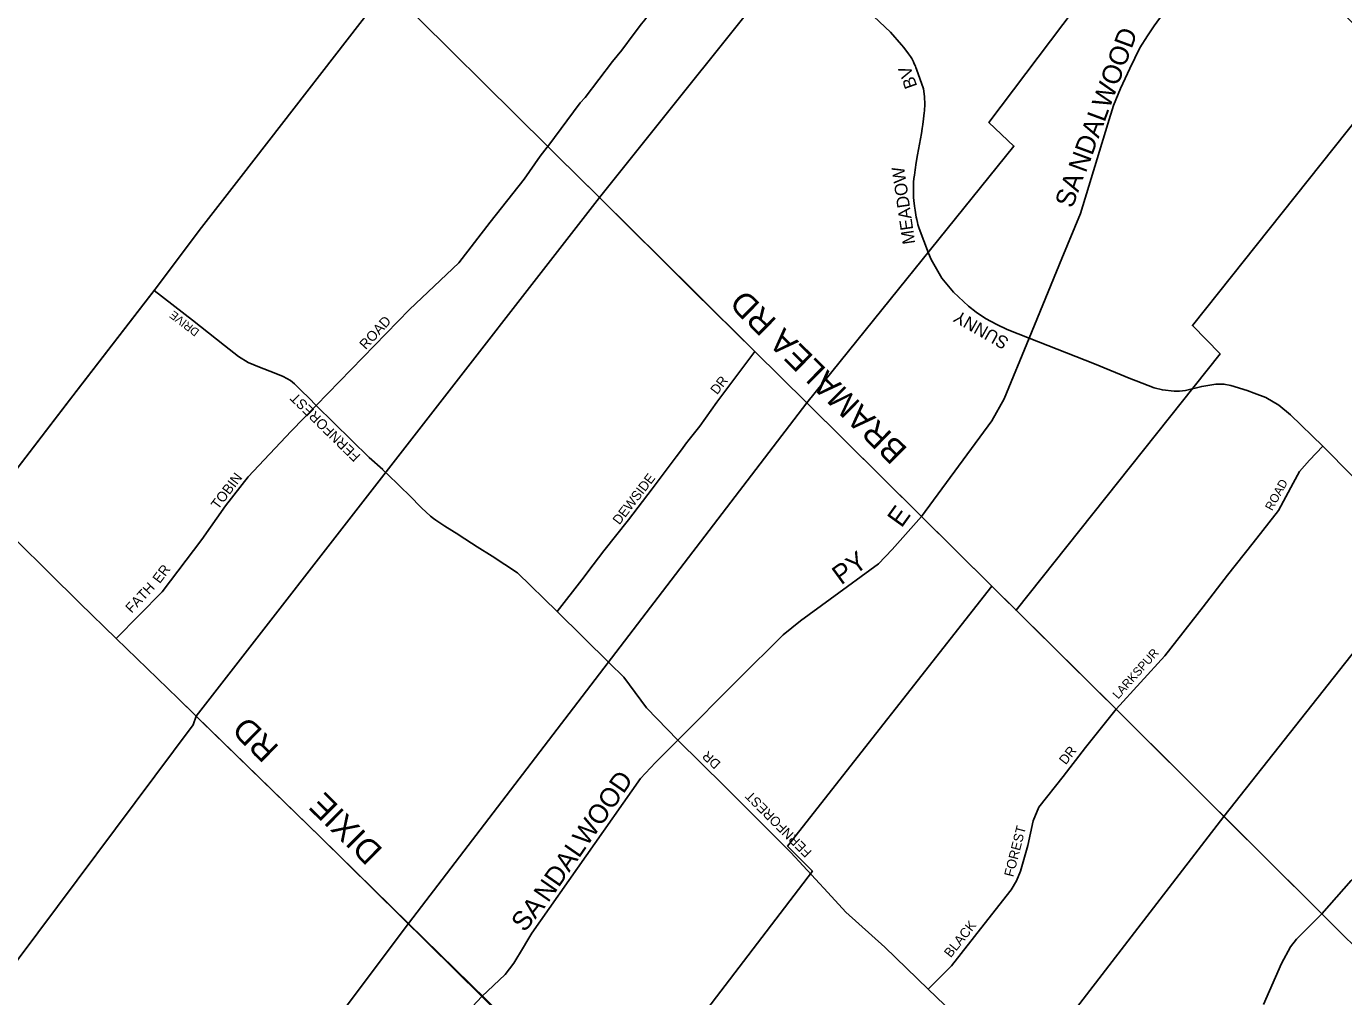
# Model space of a CAD drawing. Extents: x 589464 to 611048, y 4827729 to 4855916.
# Drawn here: x 598173 to 600925, y 4844309 to 4846336 of the extents above; entities that cross this region are included whole.
import ezdxf

# ---------------------------------------------------------------- set-up
doc = ezdxf.new("R2010")
doc.units = 0
for name, color, linetype in [('GIS_LOT_CONCESSION', 7, 'Continuous'), ('GIS_MAJOR_ARTERIAL_STREETS', 7, 'Continuous'), ('GIS_MINOR_ARTERIAL_STREETS', 7, 'Continuous'), ('GIS_TX_MAJOR_ARTERIAL_STREETS', 7, 'Continuous'), ('GIS_TX_MINOR_ARTERIAL_STREETS', 7, 'Continuous')]:
    doc.layers.add(name, color=color, linetype=linetype)

msp = doc.modelspace()

# ---------------------------------------------------------------- linework, layer by layer
at = {"layer": 'GIS_LOT_CONCESSION'}
for points in [[(599711.5, 4847557.3), (599498.4, 4847290.3), (599316.7, 4847062.4), (599292.8, 4847032.3), (599261.7, 4846969.2), (599234.9, 4846851.8), (599220.3, 4846810.4), (599199.6, 4846770.9), (599169.3, 4846723.2), (598927.1, 4846417.5), (599262.3, 4846085.5), (599281.4, 4846066.5), (599369.9, 4845978.8), (599800, 4846516.5), (599730, 4846583.5), (600158, 4847117.8), (600082.8, 4847191.9), (599981.6, 4847291.5)], [(600158, 4847117.8), (599730, 4846583.5), (599800, 4846516.5), (599369.9, 4845978.8), (599569.3, 4845781.3), (599694.9, 4845656.9), (599803, 4845549.8), (600236.1, 4846086), (600183.8, 4846135.1), (600597.8, 4846684.9), (600573.6, 4846708.7), (600462, 4846818.6), (600458.4, 4846822.2)], [(598482, 4846855.2), (597643.7, 4845762.8), (597730.1, 4845676.9), (598087.1, 4845326.3), (598278.7, 4845576.4), (598442.1, 4845787), (598539, 4845916), (598621.3, 4846022.4), (598927.1, 4846417.5)], [(600597.8, 4846684.9), (600183.8, 4846135.1), (600236.1, 4846086), (599803, 4845549.8), (600190, 4845166.5), (600240.5, 4845116.5), (600666.8, 4845652.2), (600608.7, 4845711), (601038.2, 4846250.1), (600981.8, 4846305.9), (600727.2, 4846557.6)], [(598927.1, 4846417.5), (598621.3, 4846022.4), (598539, 4845916), (598442.1, 4845787), (598278.7, 4845576.4), (598087.1, 4845326.3), (598284.7, 4845131.2), (598360.5, 4845057.7), (598490.3, 4844931.8), (598527.6, 4844895.4), (599369.9, 4845978.8), (599281.4, 4846066.5), (599262.3, 4846085.5)], [(601038.2, 4846250.1), (600608.7, 4845711), (600666.8, 4845652.2), (600240.5, 4845116.5), (600449.4, 4844909.6), (600674.5, 4844685.8), (601099.7, 4845223.6), (601064.4, 4845260.3), (601487, 4845806.5), (601134.4, 4846155)], [(599369.9, 4845978.8), (598527.6, 4844895.4), (598786.6, 4844642.8), (598971.1, 4844462.2), (599803, 4845549.8), (599694.9, 4845656.9), (599569.3, 4845781.3)], [(601487, 4845806.5), (601064.4, 4845260.3), (601099.7, 4845223.6), (600674.5, 4844685.8), (600871.5, 4844489.7), (600879.3, 4844482), (600992.6, 4844369.6), (601113.7, 4844248.7), (601374.3, 4844578.5), (601492.2, 4844793.2), (601575.6, 4844944.5), (601918.9, 4845377.9), (601666.6, 4845629)], [(599803, 4845549.8), (598971.1, 4844462.2), (599133.4, 4844303.5), (599234.5, 4844199.7), (599353.3, 4844081.2), (599402.9, 4844031.7), (599814.9, 4844571.7), (599763.2, 4844623.5), (600190, 4845166.5)], [(598087.1, 4845326.3), (597681.7, 4844799.3), (597643.8, 4844768.4), (597236.4, 4844242.2), (597501.1, 4843980.8), (597635.6, 4843847.9), (597647, 4843836.7), (597671.7, 4843812.5), (597681.9, 4843802.5), (598103, 4844350.4), (598116, 4844335.4), (598521.3, 4844877.1), (598527.6, 4844895.4), (598490.3, 4844931.8), (598360.5, 4845057.7), (598284.7, 4845131.2)], [(600190, 4845166.5), (599763.2, 4844623.5), (599814.9, 4844571.7), (599402.9, 4844031.7), (599594.4, 4843840.8), (599743.6, 4843692.3), (599839.6, 4843601.7), (600674.5, 4844685.8), (600449.4, 4844909.6), (600240.5, 4845116.5)], [(598527.6, 4844895.4), (598521.3, 4844877.1), (598116, 4844335.4), (598103, 4844350.4), (597681.9, 4843802.5), (598006.5, 4843483.9), (598111.5, 4843380.8), (598119.7, 4843372.7), (598539.6, 4843924.4), (598555, 4843907.4), (598971.1, 4844462.2), (598786.6, 4844642.8)], [(600674.5, 4844685.8), (599839.6, 4843601.7), (600276, 4843164.4), (600569.5, 4843539.9), (601113.7, 4844248.7), (600992.6, 4844369.6), (600879.3, 4844482), (600871.5, 4844489.7)], [(598971.1, 4844462.2), (598555, 4843907.4), (598539.6, 4843924.4), (598119.7, 4843372.7), (598144.6, 4843348.2), (598182.6, 4843310.9), (598374.9, 4843119.4), (598554.3, 4842942.6), (598564.6, 4842932.4), (599402.9, 4844031.7), (599353.3, 4844081.2), (599234.5, 4844199.7), (599133.4, 4844303.5)]]:
    msp.add_lwpolyline(points, close=True, dxfattribs=at)
at = {"layer": 'GIS_MAJOR_ARTERIAL_STREETS'}
for points in [[(600515.3, 4846316.3), (600528.9, 4846337.1), (600561.3, 4846381.2), (600590.3, 4846416.6), (600610.9, 4846438.6)], [(598621.3, 4846022.4), (598927.1, 4846417.5)], [(599262.3, 4846085.5), (598927.1, 4846417.5)], [(600431.9, 4846132.4), (600444.3, 4846170.5), (600458.8, 4846206.6), (600477.8, 4846248.1), (600499.1, 4846291.3), (600515.3, 4846316.3)], [(600336, 4845851.1), (600374.7, 4845944.9), (600431.9, 4846132.4)], [(599565, 4845784.5), (599366.2, 4845982.5), (599281.4, 4846066.5), (599262.3, 4846085.5)], [(598440, 4845784.3), (598505.4, 4845871.3), (598539, 4845916), (598621.3, 4846022.4)], [(600267.6, 4845685.1), (600336, 4845851.1)], [(598258.3, 4845548.8), (598440, 4845784.3)], [(599694.9, 4845656.9), (599565, 4845784.5)], [(600042.9, 4845312.1), (600190.1, 4845512), (600215.3, 4845558.2), (600267.6, 4845685.1)], [(600042.9, 4845312.1), (599803, 4845549.8), (599694.9, 4845656.9)], [(598087.1, 4845326.3), (598258.3, 4845548.8)], [(598360.5, 4845057.7), (598284.7, 4845131.2), (598087.1, 4845326.3)], [(599852.4, 4845139.4), (599953, 4845213.5), (599981.7, 4845243.1), (600042.9, 4845312.1)], [(600449.4, 4844909.6), (600410.3, 4844948.4), (600042.9, 4845312.1)], [(599534, 4844845.1), (599660.2, 4844971.9), (599753.9, 4845065.3), (599790.3, 4845094.3), (599852.4, 4845139.4)], [(598538.9, 4844884.3), (598522.1, 4844900.8), (598490.3, 4844931.8), (598360.5, 4845057.7)], [(600879.3, 4844482), (600449.4, 4844909.6)], [(598786.6, 4844642.8), (598714.8, 4844712.8), (598538.9, 4844884.3)], [(599229, 4844442.1), (599455.9, 4844764.8), (599487.3, 4844798.2), (599534, 4844845.1)], [(599124.3, 4844309.6), (598786.6, 4844642.8)], [(600992.6, 4844369.6), (600879.3, 4844482)], [(599124.3, 4844309.6), (599173.2, 4844355.8), (599191.4, 4844379.5), (599211.4, 4844412.4), (599218.6, 4844424.5), (599229, 4844442.1)], [(598729.3, 4843901.8), (598849.2, 4844025.4), (599016.9, 4844196.5), (599094.9, 4844278), (599124.3, 4844309.6)], [(599353.3, 4844081.2), (599234.5, 4844199.7), (599124.3, 4844309.6)]]:
    msp.add_lwpolyline(points, dxfattribs=at)
at = {"layer": 'GIS_MINOR_ARTERIAL_STREETS'}
for points in [[(599488.1, 4846380.8), (599464.9, 4846349.5), (599458.2, 4846341.1), (599442.4, 4846321.2)], [(599488.1, 4846380.8), (599464.9, 4846349.5), (599458.2, 4846341.1), (599442.4, 4846321.2)], [(599978.2, 4846323.8), (599931.3, 4846367.9), (599925.3, 4846373.7)], [(599978.2, 4846323.8), (599931.3, 4846367.9), (599925.3, 4846373.7)], [(599442.4, 4846321.2), (599416.7, 4846286.6), (599397.4, 4846262.5)], [(599442.4, 4846321.2), (599416.7, 4846286.6), (599397.4, 4846262.5)], [(600046.9, 4846205.4), (600032.5, 4846246.5), (600031.2, 4846249.9), (600030.1, 4846252.9), (600027.9, 4846258.1), (600026.1, 4846261.9), (600024.7, 4846264.7), (600022.4, 4846268.8), (600019.9, 4846272.9), (600017.8, 4846276.1), (600015.9, 4846278.9), (600012.5, 4846283.7), (600009.8, 4846287.2), (600005.7, 4846292.3), (600001.4, 4846297.3), (599978.2, 4846323.8)], [(600046.9, 4846205.4), (600032.5, 4846246.5), (600031.2, 4846249.9), (600030.1, 4846252.9), (600027.9, 4846258.1), (600026.1, 4846261.9), (600024.7, 4846264.7), (600022.4, 4846268.8), (600019.9, 4846272.9), (600017.8, 4846276.1), (600015.9, 4846278.9), (600012.5, 4846283.7), (600009.8, 4846287.2), (600005.7, 4846292.3), (600001.4, 4846297.3), (599978.2, 4846323.8)], [(599397.4, 4846262.5), (599340.2, 4846187.5), (599329.8, 4846176.4)], [(599397.4, 4846262.5), (599340.2, 4846187.5), (599329.8, 4846176.4)], [(600057.6, 4845862.6), (600038.1, 4845913.7), (600036.4, 4845918.4), (600035.2, 4845922.5), (600034.3, 4845926.2), (600032.9, 4845932.7), (600032, 4845937.6), (600029.6, 4845952.4), (600028.3, 4845960.8), (600027.5, 4845967.1), (600026.9, 4845971.9), (600026.4, 4845979), (600026.2, 4845982.6), (600026, 4845986.1), (600026, 4845991), (600026, 4845999.7), (600026.3, 4846006.1), (600026.5, 4846011), (600027.2, 4846018.2), (600028, 4846025.5), (600029.5, 4846036.1), (600032, 4846052), (600034.6, 4846067.9), (600042.8, 4846112.4), (600044.6, 4846123.1), (600045.8, 4846131.1), (600047.3, 4846143.2), (600048.7, 4846155.3), (600049.1, 4846159.6), (600049.4, 4846163.3), (600049.7, 4846169.9), (600049.7, 4846174.8), (600049.7, 4846178.5), (600049.4, 4846184), (600048.8, 4846189.5), (600046.9, 4846205.4)], [(600057.6, 4845862.6), (600038.1, 4845913.7), (600036.4, 4845918.4), (600035.2, 4845922.5), (600034.3, 4845926.2), (600032.9, 4845932.7), (600032, 4845937.6), (600029.6, 4845952.4), (600028.3, 4845960.8), (600027.5, 4845967.1), (600026.9, 4845971.9), (600026.4, 4845979), (600026.2, 4845982.6), (600026, 4845986.1), (600026, 4845991), (600026, 4845999.7), (600026.3, 4846006.1), (600026.5, 4846011), (600027.2, 4846018.2), (600028, 4846025.5), (600029.5, 4846036.1), (600032, 4846052), (600034.6, 4846067.9), (600042.8, 4846112.4), (600044.6, 4846123.1), (600045.8, 4846131.1), (600047.3, 4846143.2), (600048.7, 4846155.3), (600049.1, 4846159.6), (600049.4, 4846163.3), (600049.7, 4846169.9), (600049.7, 4846174.8), (600049.7, 4846178.5), (600049.4, 4846184), (600048.8, 4846189.5), (600046.9, 4846205.4)], [(599329.8, 4846176.4), (599262.3, 4846085.5)], [(599329.8, 4846176.4), (599262.3, 4846085.5)], [(599142, 4845926.9), (599213.1, 4846017), (599246.3, 4846065.1), (599261.2, 4846084.1), (599262.3, 4846085.5)], [(599142, 4845926.9), (599213.1, 4846017), (599246.3, 4846065.1), (599261.2, 4846084.1), (599262.3, 4846085.5)], [(598973.2, 4845744.9), (599076.1, 4845841.9), (599142, 4845926.9)], [(598973.2, 4845744.9), (599076.1, 4845841.9), (599142, 4845926.9)], [(600267.6, 4845685.1), (600221.9, 4845703.1), (600200.1, 4845713.4), (600176.9, 4845725.8), (600157.2, 4845739.4), (600141.1, 4845751.6), (600109.7, 4845780.6), (600085.1, 4845810), (600062.9, 4845849.1), (600057.6, 4845862.6)], [(600267.6, 4845685.1), (600221.9, 4845703.1), (600200.1, 4845713.4), (600176.9, 4845725.8), (600157.2, 4845739.4), (600141.1, 4845751.6), (600109.7, 4845780.6), (600085.1, 4845810), (600062.9, 4845849.1), (600057.6, 4845862.6)], [(598519.9, 4845722.6), (598440, 4845784.3)], [(598519.9, 4845722.6), (598440, 4845784.3)], [(598778.2, 4845544.4), (598973.2, 4845744.9)], [(598778.2, 4845544.4), (598973.2, 4845744.9)], [(598587.1, 4845669.3), (598519.9, 4845722.6)], [(598587.1, 4845669.3), (598519.9, 4845722.6)], [(600404.1, 4845631.5), (600267.6, 4845685.1)], [(600404.1, 4845631.5), (600267.6, 4845685.1)], [(598659.8, 4845623.9), (598635.9, 4845634.1), (598615.9, 4845646.8), (598587.1, 4845669.3)], [(598659.8, 4845623.9), (598635.9, 4845634.1), (598615.9, 4845646.8), (598587.1, 4845669.3)], [(599615.2, 4845551), (599694.9, 4845656.9)], [(599615.2, 4845551), (599694.9, 4845656.9)], [(600480.4, 4845599.8), (600404.1, 4845631.5)], [(600480.4, 4845599.8), (600404.1, 4845631.5)], [(598724.9, 4845596.3), (598709.7, 4845604.9), (598690.6, 4845612.3), (598659.8, 4845623.9)], [(598724.9, 4845596.3), (598709.7, 4845604.9), (598690.6, 4845612.3), (598659.8, 4845623.9)], [(598778.2, 4845544.4), (598763, 4845560.3), (598748, 4845574.9), (598733.1, 4845589.6), (598724.9, 4845596.3)], [(598778.2, 4845544.4), (598763, 4845560.3), (598748, 4845574.9), (598733.1, 4845589.6), (598724.9, 4845596.3)], [(600762, 4845560.8), (600738, 4845570.2), (600723.4, 4845575.2), (600689.2, 4845585.7), (600674.8, 4845588.8), (600657.7, 4845588.7), (600628.4, 4845584.1), (600594.2, 4845575.4), (600581.6, 4845573.8), (600570.7, 4845573.9), (600546.3, 4845576.6), (600528.7, 4845581.3), (600491.3, 4845595.6), (600480.4, 4845599.8)], [(600762, 4845560.8), (600738, 4845570.2), (600723.4, 4845575.2), (600689.2, 4845585.7), (600674.8, 4845588.8), (600657.7, 4845588.7), (600628.4, 4845584.1), (600594.2, 4845575.4), (600581.6, 4845573.8), (600570.7, 4845573.9), (600546.3, 4845576.6), (600528.7, 4845581.3), (600491.3, 4845595.6), (600480.4, 4845599.8)], [(599579.9, 4845501), (599615.2, 4845551)], [(599579.9, 4845501), (599615.2, 4845551)], [(600881.5, 4845458.9), (600813.5, 4845524.9), (600789.6, 4845544.7), (600762, 4845560.8)], [(600881.5, 4845458.9), (600813.5, 4845524.9), (600789.6, 4845544.7), (600762, 4845560.8)], [(598726, 4845490.3), (598778.2, 4845544.4)], [(598726, 4845490.3), (598778.2, 4845544.4)], [(598889.3, 4845435.8), (598778.2, 4845544.4)], [(598889.3, 4845435.8), (598778.2, 4845544.4)], [(599530.1, 4845436.9), (599543.5, 4845454.5), (599549.7, 4845463.2), (599557.2, 4845473.4), (599579.9, 4845501)], [(599530.1, 4845436.9), (599543.5, 4845454.5), (599549.7, 4845463.2), (599557.2, 4845473.4), (599579.9, 4845501)], [(598636, 4845395.1), (598726, 4845490.3)], [(598636, 4845395.1), (598726, 4845490.3)], [(600819.1, 4845382), (600832.2, 4845406.2), (600853.2, 4845429.7), (600881.5, 4845458.9)], [(600819.1, 4845382), (600832.2, 4845406.2), (600853.2, 4845429.7), (600881.5, 4845458.9)], [(601003.2, 4845336.2), (600881.5, 4845458.9)], [(601003.2, 4845336.2), (600881.5, 4845458.9)], [(598889.3, 4845435.8), (598917.5, 4845410.3), (598917.7, 4845410.1), (598946.5, 4845381.8)], [(598889.3, 4845435.8), (598917.5, 4845410.3), (598917.7, 4845410.1), (598946.5, 4845381.8)], [(599479.9, 4845370.2), (599530.1, 4845436.9)], [(599479.9, 4845370.2), (599530.1, 4845436.9)], [(598588.6, 4845334.6), (598636, 4845395.1)], [(598588.6, 4845334.6), (598636, 4845395.1)], [(598946.5, 4845381.8), (598980.6, 4845348.7), (598991, 4845338.3), (598999.2, 4845330), (599007.2, 4845322), (599016.8, 4845313.2), (599023.4, 4845308), (599028.1, 4845304.8), (599047.1, 4845291.8), (599076, 4845274.2)], [(598946.5, 4845381.8), (598980.6, 4845348.7), (598991, 4845338.3), (598999.2, 4845330), (599007.2, 4845322), (599016.8, 4845313.2), (599023.4, 4845308), (599028.1, 4845304.8), (599047.1, 4845291.8), (599076, 4845274.2)], [(599430.5, 4845305.5), (599479.9, 4845370.2)], [(599430.5, 4845305.5), (599479.9, 4845370.2)], [(600735.8, 4845257.6), (600788.9, 4845325.1), (600819.1, 4845382)], [(600735.8, 4845257.6), (600788.9, 4845325.1), (600819.1, 4845382)], [(598539.3, 4845264.3), (598588.6, 4845334.6)], [(598539.3, 4845264.3), (598588.6, 4845334.6)], [(599379, 4845240.9), (599430.5, 4845305.5)], [(599379, 4845240.9), (599430.5, 4845305.5)], [(599076, 4845274.2), (599077, 4845273.6), (599114.5, 4845249), (599146, 4845229.3), (599198.8, 4845194.6), (599281.6, 4845113.8)], [(599076, 4845274.2), (599077, 4845273.6), (599114.5, 4845249), (599146, 4845229.3), (599198.8, 4845194.6), (599281.6, 4845113.8)], [(598360.5, 4845057.7), (598456.9, 4845154.8), (598539.3, 4845264.3)], [(598360.5, 4845057.7), (598456.9, 4845154.8), (598539.3, 4845264.3)], [(600682.1, 4845189.4), (600735.8, 4845257.6)], [(600682.1, 4845189.4), (600735.8, 4845257.6)], [(599333.6, 4845179.9), (599356.8, 4845211.2), (599379, 4845240.9)], [(599333.6, 4845179.9), (599356.8, 4845211.2), (599379, 4845240.9)], [(599281.6, 4845113.8), (599333.6, 4845179.9)], [(599281.6, 4845113.8), (599333.6, 4845179.9)], [(600631.3, 4845123.6), (600682.1, 4845189.4)], [(600631.3, 4845123.6), (600682.1, 4845189.4)], [(599421, 4844976.4), (599391, 4845005.9), (599281.6, 4845113.8)], [(599421, 4844976.4), (599391, 4845005.9), (599281.6, 4845113.8)], [(600551.5, 4845021.2), (600631.3, 4845123.6)], [(600551.5, 4845021.2), (600631.3, 4845123.6)], [(600449.4, 4844909.6), (600551.5, 4845021.2)], [(600449.4, 4844909.6), (600551.5, 4845021.2)], [(599534, 4844845.1), (599468.3, 4844912.4), (599421, 4844976.4)], [(599534, 4844845.1), (599468.3, 4844912.4), (599421, 4844976.4)], [(600385.6, 4844829.9), (600449.4, 4844909.6)], [(600385.6, 4844829.9), (600449.4, 4844909.6)], [(599631, 4844749), (599534, 4844845.1)], [(599631, 4844749), (599534, 4844845.1)], [(600338.8, 4844769.4), (600385.6, 4844829.9)], [(600338.8, 4844769.4), (600385.6, 4844829.9)], [(600287.9, 4844704.9), (600338.8, 4844769.4)], [(600287.9, 4844704.9), (600338.8, 4844769.4)], [(599762.7, 4844617.4), (599694.6, 4844685.4), (599631, 4844749)], [(599762.7, 4844617.4), (599694.6, 4844685.4), (599631, 4844749)], [(600264.7, 4844625.1), (600276.2, 4844676.3), (600287.9, 4844704.9)], [(600264.7, 4844625.1), (600276.2, 4844676.3), (600287.9, 4844704.9)], [(599847.4, 4844527), (599769.8, 4844610.3), (599762.7, 4844617.4)], [(599847.4, 4844527), (599769.8, 4844610.3), (599762.7, 4844617.4)], [(600174, 4844460.6), (600229.9, 4844532.2), (600241.3, 4844551.1), (600249.8, 4844571.7), (600264.7, 4844625.1)], [(600174, 4844460.6), (600229.9, 4844532.2), (600241.3, 4844551.1), (600249.8, 4844571.7), (600264.7, 4844625.1)], [(600879.3, 4844482), (600940.5, 4844551.7), (600972.5, 4844588.1), (600993.5, 4844613.3)], [(600879.3, 4844482), (600940.5, 4844551.7), (600972.5, 4844588.1), (600993.5, 4844613.3)], [(600056.9, 4844324.9), (599966.2, 4844412.5), (599884.7, 4844485.6), (599847.4, 4844527)], [(600056.9, 4844324.9), (599966.2, 4844412.5), (599884.7, 4844485.6), (599847.4, 4844527)], [(600794.8, 4844378.5), (600813.8, 4844413.1), (600826.1, 4844429.6), (600852.7, 4844455.8), (600879.3, 4844482)], [(600794.8, 4844378.5), (600813.8, 4844413.1), (600826.1, 4844429.6), (600852.7, 4844455.8), (600879.3, 4844482)], [(600056.9, 4844324.9), (600105.3, 4844373.6), (600174, 4844460.6)], [(600056.9, 4844324.9), (600105.3, 4844373.6), (600174, 4844460.6)], [(600757.5, 4844293), (600794.8, 4844378.5)], [(600757.5, 4844293), (600794.8, 4844378.5)], [(600180.5, 4844203), (600142.2, 4844242.5), (600056.9, 4844324.9)], [(600180.5, 4844203), (600142.2, 4844242.5), (600056.9, 4844324.9)]]:
    msp.add_lwpolyline(points, dxfattribs=at)

# ---------------------------------------------------------------- texts
at = {"layer": 'GIS_TX_MAJOR_ARTERIAL_STREETS'}
for s, height, rotation, p in [('NDALWOOD', 40, 69.7558, (600386.1, 4846028.5)), ('SA', 40, 70.5592, (600358.3, 4845954.5)), ('BRAMALEA RD', 49.998, 135.497, (600015.5, 4845453.3)), ('E', 40, 54.1059, (600001, 4845287)), ('PY', 40, 36.0896, (599875, 4845168.2)), ('DIXIE       RD', 49.998, 135.3211, (598919.6, 4844616.2)), ('NDALWOOD', 40, 55.3084, (599262.8, 4844504.1)), ('SA', 40, 51.1038, (599213.5, 4844442.2))]:
    msp.add_text(s, height=height, rotation=rotation, dxfattribs=at).set_placement(p)
at = {"layer": 'GIS_TX_MINOR_ARTERIAL_STREETS'}
for s, height, rotation, p in [('BV', 26.44, 109.4249, (600034.3, 4846211.5)), ('MEADOW', 26.44, 98.2761, (600030, 4845882.8)), ('DRIVE', 17.07, 142.409, (598535.7, 4845700.8)), ('ROAD', 20.96, 47.5906, (598881.9, 4845659.6)), ('SUNNY', 26.44, 150.4819, (600227.7, 4845682.9)), ('DR', 20, 52.3014, (599615.9, 4845565.5)), ('FERNFOREST', 20.96, 135.5979, (598872.5, 4845439.7)), ('TOBIN', 20.96, 52.814, (598573.4, 4845325.3)), ('DEWSIDE', 20, 52.3014, (599411.7, 4845293.6)), ('ROAD', 18, 61.0816, (600775.3, 4845323)), ('ER', 20.96, 52.9002, (598451.5, 4845170.9)), ('FATH', 20.96, 46.7624, (598392.8, 4845109.1)), ('LARKSPUR', 18, 48.308, (600453.7, 4844929.7)), ('DR', 20, 137.6126, (599624.8, 4844797.8)), ('DR', 20, 52, (600344.2, 4844792.3)), ('FERNFOREST', 20, 134.9572, (599815, 4844612.2)), ('FOREST', 20, 75.6312, (600234.5, 4844558.2)), ('BLACK ', 20, 51.3261, (600103.9, 4844389.4))]:
    msp.add_text(s, height=height, rotation=rotation, dxfattribs=at).set_placement(p)

doc.saveas('drawing.dxf')
